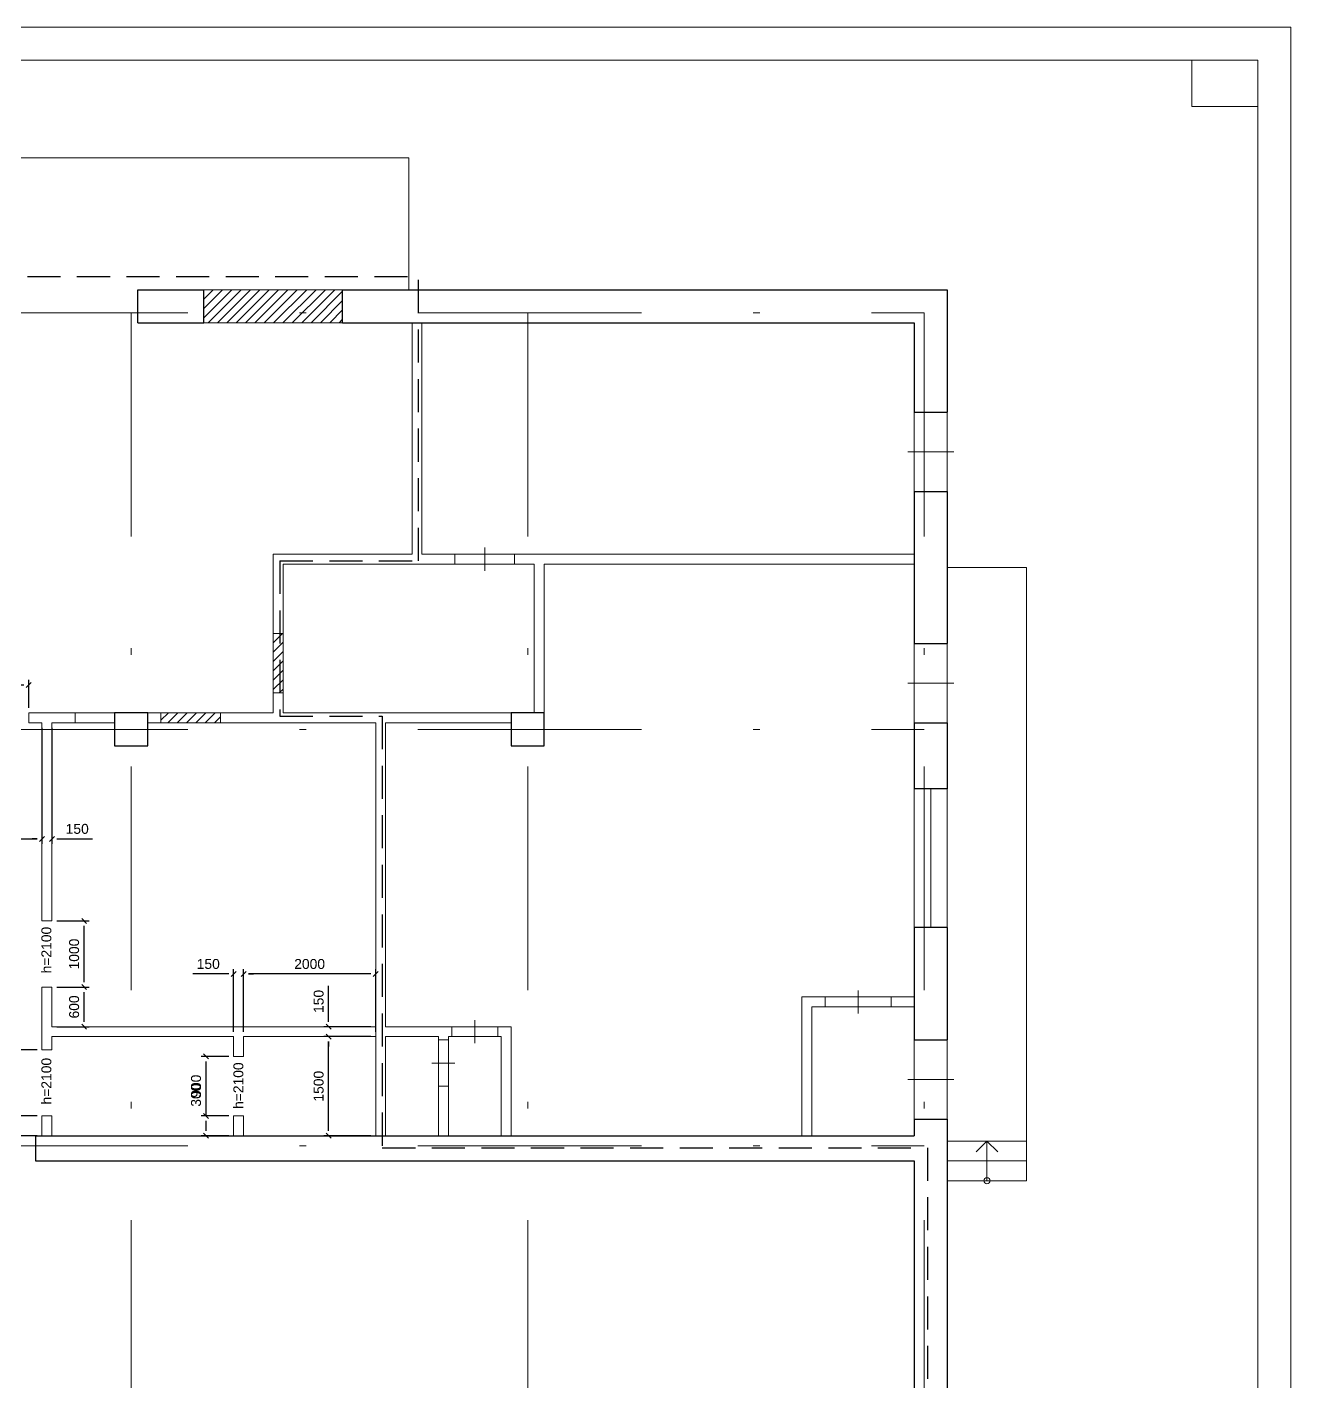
# Model space of a CAD drawing. Header units: metres. Extents: x -136 to 149, y -320 to -175.
# Drawn here: x 52.27 to 71.39, y -299.11 to -278.61 of the extents above; entities that cross this region are included whole.
import ezdxf
from ezdxf.enums import TextEntityAlignment as Align

# ---------------------------------------------------------------- set-up
doc = ezdxf.new("R2010")
doc.units = ezdxf.units.M
doc.header["$MEASUREMENT"] = 0
doc.linetypes.add('( Dashed )', pattern=[0.75, 0.5, -0.25])
doc.linetypes.add('DGN Style 4', pattern=[6.767072, 3.381423, -1.690711, 0.004227, -1.690711])
doc.layers.get('Defpoints').update_dxf_attribs({"lineweight": 0})
doc.styles.get("Standard").update_dxf_attribs({"font": 'cs_gost2304.shx'})
doc.styles.add('Style-Arial', font='arial.ttf')
doc.dimstyles.get("Standard").update_dxf_attribs({"dimtxt": 0.18, "dimasz": 0.18, "dimexe": 0.18, "dimexo": 0.0625, "dimgap": 0.09, "dimtad": 0, "dimtih": 1, "dimtoh": 1, "dimdec": 4, "dimzin": 0, "dimdsep": 46, "dimtxsty": 'Standard', "dimcen": 0.09, "dimadec": 0, "dimazin": 0, "dimtfac": 1, "dimtdec": 4, "dimtofl": 0, "dimtmove": 0, "dimatfit": 3, "dimfxl": 1, "dimtolj": 1, "dimtzin": 0, "dimarcsym": 0})

# ---------------------------------------------------------------- blocks, each defined once
blk = doc.blocks.new('*U414')
at = {"color": 7, "linetype": 'Continuous', "lineweight": 13}
for p, q in [((-134.94, 100), (142.56, 100)), ((137.56, 100), (137.56, 96.5)), ((142.56, 100), (142.56, -100)), ((137.56, 96.5), (142.56, 96.5))]:
    blk.add_line(p, q, dxfattribs=at)
at = {"color": 7, "linetype": 'Continuous', "lineweight": 0, "flags": 128}
blk.add_lwpolyline([(145.06, -102.5), (145.06, 102.5), (-144.94, 102.5), (-144.94, -102.5), (145.06, -102.5)], close=True, dxfattribs=at)
blk = doc.blocks.new('формат А2(верт)')
at = {"color": 7, "linetype": 'Continuous', "lineweight": 13}
blk.add_blockref('*U414', (144.94, -102.5), dxfattribs=at)
blk = doc.blocks.new('*U394')
at = {"color": 7, "linetype": 'Continuous', "lineweight": 0}
for p in [(-0.164, 0.159), (0, -0.277), (0.164, 0.159)]:
    blk.add_line(p, (0, 0.323), dxfattribs=at)
blk.add_circle((0, -0.277), 0.0461, dxfattribs=at)
blk = doc.blocks.new('*U426')
at = {"color": 30, "linetype": '( Dashed )', "lineweight": 30}
for p, q in [((-13.945, 12.74), (14.475, 12.74)), ((14.475, 8.44), (14.475, 12.74)), ((12.375, 8.44), (14.475, 8.44)), ((12.375, 8.44), (12.375, 6.09)), ((12.375, 6.09), (13.925, 6.09)), ((13.925, 6.09), (13.925, -0.44)), ((13.925, -0.44), (22.175, -0.44)), ((22.175, -0.44), (22.175, -12.74))]:
    blk.add_line(p, q, dxfattribs=at)
blk = doc.blocks.new('_Oblique-1')
at = {"color": 0, "linetype": 'ByBlock', "lineweight": -2}
blk.add_line((0.5, 0.5), (-0.5, -0.5), dxfattribs=at)
blk = doc.blocks.new('*D449')
at = {"color": 0, "linetype": 'Continuous', "lineweight": -2, "transparency": 16777216}
for p, q in [((51.984, -295.085), (51.984, -294.529)), ((52.421, -295.085), (51.909, -295.085)), ((51.984, -295.31), (51.984, -295.16)), ((52.421, -295.385), (51.909, -295.385))]:
    blk.add_line(p, q, dxfattribs=at)
at = {"layer": 'Defpoints', "color": 0, "linetype": 'Continuous', "lineweight": 30, "transparency": 16777216}
for p in [(51.984, -295.085), (52.496, -295.085), (52.496, -295.385)]:
    blk.add_point(p, dxfattribs=at)
at = {"color": 0, "linetype": 'Continuous', "lineweight": -2, "transparency": 16777216, "xscale": 0.075, "yscale": 0.075, "zscale": 0.075}
for p, rotation in [((51.984, -295.085), 90), ((51.984, -295.385), 270)]:
    blk.add_blockref('_Oblique-1', p, dxfattribs=dict(at, rotation=rotation))
at = {"color": 0, "linetype": 'Continuous', "lineweight": 0, "transparency": 16777216, "insert": (51.833, -294.77), "char_height": 0.15, "attachment_point": 5, "rotation": 90, "style": 'Style-Arial'}
blk.add_mtext('\\A1;300', dxfattribs=at)
blk = doc.blocks.new('*D448')
at = {"color": 0, "linetype": 'Continuous', "lineweight": -2, "transparency": 16777216}
for p, q in [((52.421, -294.085), (51.909, -294.085)), ((51.984, -295.01), (51.984, -294.16)), ((52.421, -295.085), (51.909, -295.085))]:
    blk.add_line(p, q, dxfattribs=at)
at = {"layer": 'Defpoints', "color": 0, "linetype": 'Continuous', "lineweight": 30, "transparency": 16777216}
for p in [(51.984, -294.085), (52.496, -294.085), (52.496, -295.085)]:
    blk.add_point(p, dxfattribs=at)
at = {"color": 0, "linetype": 'Continuous', "lineweight": -2, "transparency": 16777216, "xscale": 0.075, "yscale": 0.075, "zscale": 0.075}
for p, rotation in [((51.984, -294.085), 90), ((51.984, -295.085), 270)]:
    blk.add_blockref('_Oblique-1', p, dxfattribs=dict(at, rotation=rotation))
at = {"color": 0, "linetype": 'Continuous', "lineweight": 0, "transparency": 16777216, "insert": (51.833, -294.585), "char_height": 0.15, "attachment_point": 5, "rotation": 90, "style": 'Style-Arial'}
blk.add_mtext('\\A1;1000', dxfattribs=at)
blk = doc.blocks.new('*D451')
at = {"color": 0, "linetype": 'Continuous', "lineweight": -2, "transparency": 16777216}
for p, q in [((54.979, -295.085), (54.979, -294.529)), ((55.321, -295.085), (54.904, -295.085)), ((54.979, -295.31), (54.979, -295.16)), ((55.321, -295.385), (54.904, -295.385))]:
    blk.add_line(p, q, dxfattribs=at)
at = {"layer": 'Defpoints', "color": 0, "linetype": 'Continuous', "lineweight": 30, "transparency": 16777216}
for p in [(54.979, -295.085), (55.396, -295.085), (55.396, -295.385)]:
    blk.add_point(p, dxfattribs=at)
at = {"color": 0, "linetype": 'Continuous', "lineweight": -2, "transparency": 16777216, "xscale": 0.075, "yscale": 0.075, "zscale": 0.075}
for p, rotation in [((54.979, -295.085), 90), ((54.979, -295.385), 270)]:
    blk.add_blockref('_Oblique-1', p, dxfattribs=dict(at, rotation=rotation))
at = {"color": 0, "linetype": 'Continuous', "lineweight": 0, "transparency": 16777216, "insert": (54.827, -294.77), "char_height": 0.15, "attachment_point": 5, "rotation": 90, "style": 'Style-Arial'}
blk.add_mtext('\\A1;300', dxfattribs=at)
blk = doc.blocks.new('*D450')
at = {"color": 0, "linetype": 'Continuous', "lineweight": -2, "transparency": 16777216}
for p, q in [((55.321, -294.185), (54.904, -294.185)), ((54.979, -295.01), (54.979, -294.26)), ((55.321, -295.085), (54.904, -295.085))]:
    blk.add_line(p, q, dxfattribs=at)
at = {"layer": 'Defpoints', "color": 0, "linetype": 'Continuous', "lineweight": 30, "transparency": 16777216}
for p in [(54.979, -294.185), (55.396, -294.185), (55.396, -295.085)]:
    blk.add_point(p, dxfattribs=at)
at = {"color": 0, "linetype": 'Continuous', "lineweight": -2, "transparency": 16777216, "xscale": 0.075, "yscale": 0.075, "zscale": 0.075}
for p, rotation in [((54.979, -294.185), 90), ((54.979, -295.085), 270)]:
    blk.add_blockref('_Oblique-1', p, dxfattribs=dict(at, rotation=rotation))
at = {"color": 0, "linetype": 'Continuous', "lineweight": 0, "transparency": 16777216, "insert": (54.827, -294.635), "char_height": 0.15, "attachment_point": 5, "rotation": 90, "style": 'Style-Arial'}
blk.add_mtext('\\A1;900', dxfattribs=at)
blk = doc.blocks.new('*D452')
at = {"color": 0, "linetype": 'Continuous', "lineweight": -2, "transparency": 16777216}
for p, q in [((50.696, -289.06), (50.696, -290.969)), ((52.496, -289.21), (52.496, -290.969)), ((50.771, -290.894), (52.421, -290.894))]:
    blk.add_line(p, q, dxfattribs=at)
at = {"layer": 'Defpoints', "color": 0, "linetype": 'Continuous', "lineweight": 30, "transparency": 16777216}
for p in [(50.696, -288.985), (52.496, -289.135), (52.496, -290.894)]:
    blk.add_point(p, dxfattribs=at)
at = {"color": 0, "linetype": 'Continuous', "lineweight": -2, "transparency": 16777216, "xscale": 0.075, "yscale": 0.075, "zscale": 0.075, "rotation": 180}
blk.add_blockref('_Oblique-1', (50.696, -290.894), dxfattribs=at)
at = {"color": 0, "linetype": 'Continuous', "lineweight": -2, "transparency": 16777216, "xscale": 0.075, "yscale": 0.075, "zscale": 0.075}
blk.add_blockref('_Oblique-1', (52.496, -290.894), dxfattribs=at)
at = {"color": 0, "linetype": 'Continuous', "lineweight": 0, "transparency": 16777216, "insert": (51.596, -290.742), "char_height": 0.15, "attachment_point": 5, "style": 'Style-Arial'}
blk.add_mtext('\\A1;1800', dxfattribs=at)
blk = doc.blocks.new('*D454')
at = {"color": 0, "linetype": 'Continuous', "lineweight": -2, "transparency": 16777216}
for p, q in [((52.721, -293.135), (53.209, -293.135)), ((53.134, -293.66), (53.134, -293.21)), ((52.721, -293.735), (53.209, -293.735))]:
    blk.add_line(p, q, dxfattribs=at)
at = {"layer": 'Defpoints', "color": 0, "linetype": 'Continuous', "lineweight": 30, "transparency": 16777216}
for p in [(52.646, -293.135), (53.134, -293.135), (52.646, -293.735)]:
    blk.add_point(p, dxfattribs=at)
at = {"color": 0, "linetype": 'Continuous', "lineweight": -2, "transparency": 16777216, "xscale": 0.075, "yscale": 0.075, "zscale": 0.075}
for p, rotation in [((53.134, -293.135), 90), ((53.134, -293.735), 270)]:
    blk.add_blockref('_Oblique-1', p, dxfattribs=dict(at, rotation=rotation))
at = {"color": 0, "linetype": 'Continuous', "lineweight": 0, "transparency": 16777216, "insert": (52.983, -293.435), "char_height": 0.15, "attachment_point": 5, "rotation": 90, "style": 'Style-Arial'}
blk.add_mtext('\\A1;600', dxfattribs=at)
blk = doc.blocks.new('*D453')
at = {"color": 0, "linetype": 'Continuous', "lineweight": -2, "transparency": 16777216}
for p, q in [((52.721, -292.135), (53.209, -292.135)), ((53.134, -293.06), (53.134, -292.21)), ((52.721, -293.135), (53.209, -293.135))]:
    blk.add_line(p, q, dxfattribs=at)
at = {"layer": 'Defpoints', "color": 0, "linetype": 'Continuous', "lineweight": 30, "transparency": 16777216}
for p in [(52.646, -292.135), (53.134, -292.135), (52.646, -293.135)]:
    blk.add_point(p, dxfattribs=at)
at = {"color": 0, "linetype": 'Continuous', "lineweight": -2, "transparency": 16777216, "xscale": 0.075, "yscale": 0.075, "zscale": 0.075}
for p, rotation in [((53.134, -292.135), 90), ((53.134, -293.135), 270)]:
    blk.add_blockref('_Oblique-1', p, dxfattribs=dict(at, rotation=rotation))
at = {"color": 0, "linetype": 'Continuous', "lineweight": 0, "transparency": 16777216, "insert": (52.983, -292.635), "char_height": 0.15, "attachment_point": 5, "rotation": 90, "style": 'Style-Arial'}
blk.add_mtext('\\A1;1000', dxfattribs=at)
blk = doc.blocks.new('*D455')
at = {"color": 0, "linetype": 'Continuous', "lineweight": -2, "transparency": 16777216}
for p, q in [((51.296, -288.91), (51.296, -288.487)), ((51.371, -288.562), (52.221, -288.562)), ((52.296, -288.91), (52.296, -288.487))]:
    blk.add_line(p, q, dxfattribs=at)
at = {"layer": 'Defpoints', "color": 0, "linetype": 'Continuous', "lineweight": 30, "transparency": 16777216}
for p in [(52.296, -288.562), (51.296, -288.985), (52.296, -288.985)]:
    blk.add_point(p, dxfattribs=at)
at = {"color": 0, "linetype": 'Continuous', "lineweight": -2, "transparency": 16777216, "xscale": 0.075, "yscale": 0.075, "zscale": 0.075, "rotation": 180}
blk.add_blockref('_Oblique-1', (51.296, -288.562), dxfattribs=at)
at = {"color": 0, "linetype": 'Continuous', "lineweight": -2, "transparency": 16777216, "xscale": 0.075, "yscale": 0.075, "zscale": 0.075}
blk.add_blockref('_Oblique-1', (52.296, -288.562), dxfattribs=at)
at = {"color": 0, "linetype": 'Continuous', "lineweight": 0, "transparency": 16777216, "insert": (51.796, -288.41), "char_height": 0.15, "attachment_point": 5, "style": 'Style-Arial'}
blk.add_mtext('\\A1;1000', dxfattribs=at)
blk = doc.blocks.new('*D458')
at = {"color": 0, "linetype": 'Continuous', "lineweight": -2, "transparency": 16777216}
for p, q in [((57.471, -293.885), (56.759, -293.885)), ((56.834, -295.31), (56.834, -293.96)), ((57.471, -295.385), (56.759, -295.385))]:
    blk.add_line(p, q, dxfattribs=at)
at = {"layer": 'Defpoints', "color": 0, "linetype": 'Continuous', "lineweight": 30, "transparency": 16777216}
for p in [(56.834, -293.885), (57.546, -293.885), (57.546, -295.385)]:
    blk.add_point(p, dxfattribs=at)
at = {"color": 0, "linetype": 'Continuous', "lineweight": -2, "transparency": 16777216, "xscale": 0.075, "yscale": 0.075, "zscale": 0.075}
for p, rotation in [((56.834, -293.885), 90), ((56.834, -295.385), 270)]:
    blk.add_blockref('_Oblique-1', p, dxfattribs=dict(at, rotation=rotation))
at = {"color": 0, "linetype": 'Continuous', "lineweight": 0, "transparency": 16777216, "insert": (56.683, -294.635), "char_height": 0.15, "attachment_point": 5, "rotation": 90, "style": 'Style-Arial'}
blk.add_mtext('\\A1;1500', dxfattribs=at)
blk = doc.blocks.new('*D457')
at = {"color": 0, "linetype": 'Continuous', "lineweight": -2, "transparency": 16777216}
for p, q in [((56.834, -293.66), (56.834, -293.118)), ((57.471, -293.735), (56.759, -293.735)), ((57.471, -293.885), (56.759, -293.885)), ((56.834, -293.96), (56.834, -294.035))]:
    blk.add_line(p, q, dxfattribs=at)
at = {"layer": 'Defpoints', "color": 0, "linetype": 'Continuous', "lineweight": 30, "transparency": 16777216}
for p in [(56.834, -293.735), (57.546, -293.735), (57.546, -293.885)]:
    blk.add_point(p, dxfattribs=at)
at = {"color": 0, "linetype": 'Continuous', "lineweight": -2, "transparency": 16777216, "xscale": 0.075, "yscale": 0.075, "zscale": 0.075}
for p, rotation in [((56.834, -293.735), 270), ((56.834, -293.885), 90)]:
    blk.add_blockref('_Oblique-1', p, dxfattribs=dict(at, rotation=rotation))
at = {"color": 0, "linetype": 'Continuous', "lineweight": 0, "transparency": 16777216, "insert": (56.683, -293.352), "char_height": 0.15, "attachment_point": 5, "rotation": 90, "style": 'Style-Arial'}
blk.add_mtext('\\A1;150', dxfattribs=at)
blk = doc.blocks.new('*D460')
at = {"color": 0, "linetype": 'Continuous', "lineweight": -2, "transparency": 16777216}
for p, q in [((55.546, -293.81), (55.546, -292.862)), ((57.471, -292.937), (55.621, -292.937)), ((57.546, -293.81), (57.546, -292.862))]:
    blk.add_line(p, q, dxfattribs=at)
at = {"layer": 'Defpoints', "color": 0, "linetype": 'Continuous', "lineweight": 30, "transparency": 16777216}
for p in [(55.546, -292.937), (55.546, -293.885), (57.546, -293.885)]:
    blk.add_point(p, dxfattribs=at)
at = {"color": 0, "linetype": 'Continuous', "lineweight": -2, "transparency": 16777216, "xscale": 0.075, "yscale": 0.075, "zscale": 0.075, "rotation": 180}
blk.add_blockref('_Oblique-1', (55.546, -292.937), dxfattribs=at)
at = {"color": 0, "linetype": 'Continuous', "lineweight": -2, "transparency": 16777216, "xscale": 0.075, "yscale": 0.075, "zscale": 0.075}
blk.add_blockref('_Oblique-1', (57.546, -292.937), dxfattribs=at)
at = {"color": 0, "linetype": 'Continuous', "lineweight": 0, "transparency": 16777216, "insert": (56.546, -292.786), "char_height": 0.15, "attachment_point": 5, "style": 'Style-Arial'}
blk.add_mtext('\\A1;2000', dxfattribs=at)
blk = doc.blocks.new('*D459')
at = {"color": 0, "linetype": 'Continuous', "lineweight": -2, "transparency": 16777216}
for p, q in [((55.321, -292.937), (54.779, -292.937)), ((55.396, -293.81), (55.396, -292.862)), ((55.546, -293.81), (55.546, -292.862)), ((55.621, -292.937), (55.696, -292.937))]:
    blk.add_line(p, q, dxfattribs=at)
at = {"layer": 'Defpoints', "color": 0, "linetype": 'Continuous', "lineweight": 30, "transparency": 16777216}
for p in [(55.396, -292.937), (55.396, -293.885), (55.546, -293.885)]:
    blk.add_point(p, dxfattribs=at)
at = {"color": 0, "linetype": 'Continuous', "lineweight": -2, "transparency": 16777216, "xscale": 0.075, "yscale": 0.075, "zscale": 0.075}
blk.add_blockref('_Oblique-1', (55.396, -292.937), dxfattribs=at)
at = {"color": 0, "linetype": 'Continuous', "lineweight": -2, "transparency": 16777216, "xscale": 0.075, "yscale": 0.075, "zscale": 0.075, "rotation": 180}
blk.add_blockref('_Oblique-1', (55.546, -292.937), dxfattribs=at)
at = {"color": 0, "linetype": 'Continuous', "lineweight": 0, "transparency": 16777216, "insert": (55.012, -292.786), "char_height": 0.15, "attachment_point": 5, "style": 'Style-Arial'}
blk.add_mtext('\\A1;150', dxfattribs=at)
blk = doc.blocks.new('*D461')
at = {"color": 0, "linetype": 'Continuous', "lineweight": -2, "transparency": 16777216}
for p, q in [((52.496, -289.21), (52.496, -290.969)), ((52.646, -289.21), (52.646, -290.969)), ((52.421, -290.894), (52.346, -290.894)), ((52.721, -290.894), (53.262, -290.894))]:
    blk.add_line(p, q, dxfattribs=at)
at = {"layer": 'Defpoints', "color": 0, "linetype": 'Continuous', "lineweight": 30, "transparency": 16777216}
for p in [(52.496, -289.135), (52.646, -289.135), (52.646, -290.894)]:
    blk.add_point(p, dxfattribs=at)
at = {"color": 0, "linetype": 'Continuous', "lineweight": -2, "transparency": 16777216, "xscale": 0.075, "yscale": 0.075, "zscale": 0.075}
blk.add_blockref('_Oblique-1', (52.496, -290.894), dxfattribs=at)
at = {"color": 0, "linetype": 'Continuous', "lineweight": -2, "transparency": 16777216, "xscale": 0.075, "yscale": 0.075, "zscale": 0.075, "rotation": 180}
blk.add_blockref('_Oblique-1', (52.646, -290.894), dxfattribs=at)
at = {"color": 0, "linetype": 'Continuous', "lineweight": 0, "transparency": 16777216, "insert": (53.029, -290.742), "char_height": 0.15, "attachment_point": 5, "style": 'Style-Arial'}
blk.add_mtext('\\A1;150', dxfattribs=at)

msp = doc.modelspace()

# ---------------------------------------------------------------- hatches: boundary and pattern name
at = {"linetype": 'Continuous', "lineweight": 0}
h = msp.add_hatch(dxfattribs=at)
h.set_pattern_fill('HATCH', color=5, style=0, pattern_type=2)
h.set_pattern_definition([(45, (54.94569, -282.58497), (-0.0707107, 0.0707107), [])])
h.paths.add_polyline_path([(54.94568699, -282.58497332), (57.04568699, -282.58497332), (57.04568699, -283.08497332), (54.94568699, -283.08497332)])
h = msp.add_hatch(dxfattribs=at)
h.set_pattern_fill('HATCH', color=5, style=0, pattern_type=2)
h.set_pattern_definition([(45, (55.99569, -287.78497), (-0.070711, 0.070711), [])])
h.paths.add_polyline_path([(55.99568699, -287.78497332), (55.99568699, -288.68497332), (56.14568699, -288.68497332), (56.14568699, -287.78497332)])
h = msp.add_hatch(dxfattribs=at)
h.set_pattern_fill('HATCH', color=5, style=0, pattern_type=2)
h.set_pattern_definition([(45, (54.61688, -289.0597), (-0.07071, 0.07071), [])])
h.paths.add_polyline_path([(55.19568699, -289.13497332), (55.19568699, -288.98497332), (54.29568699, -288.98497332), (54.29568699, -289.13497332)])

# ---------------------------------------------------------------- linework, layer by layer
at = {"color": 7, "linetype": 'Continuous', "lineweight": 0}
for p, q in [((41.39568699, -280.58497332), (58.04568699, -280.58497332)), ((58.04568699, -280.58497332), (58.04568699, -282.58497332)), ((65.59568699, -285.03497332), (66.29568699, -285.03497332)), ((59.19568699, -286.48497332), (59.19568699, -286.83497332)), ((66.19568699, -286.78497332), (67.39568699, -286.78497332)), ((67.39568699, -286.78497332), (67.39568699, -296.06497332)), ((65.59568699, -288.53497332), (66.29568699, -288.53497332)), ((65.94568699, -292.23497332), (65.94568699, -290.13497332)), ((64.84568699, -293.18497332), (64.84568699, -293.53497332)), ((59.04568699, -293.63497332), (59.04568699, -293.98497332)), ((58.39568699, -294.28497332), (58.74568699, -294.28497332)), ((65.59568699, -294.53497332), (66.29568699, -294.53497332)), ((66.19568699, -295.46497332), (67.39568699, -295.46497332)), ((66.19568699, -295.76497332), (67.39568699, -295.76497332)), ((66.19568699, -296.06497332), (67.39568699, -296.06497332))]:
    msp.add_line(p, q, dxfattribs=at)
at = {"color": 7, "linetype": 'Continuous', "lineweight": 30}
for p, q in [((53.94568699, -283.08497332), (53.94568699, -282.58497332)), ((53.94568699, -282.58497332), (54.94568699, -282.58497332)), ((54.94568699, -283.08497332), (54.94568699, -282.58497332)), ((57.04568699, -283.08497332), (57.04568699, -282.58497332)), ((57.04568699, -282.58497332), (66.19568699, -282.58497332)), ((66.19568699, -282.58497332), (66.19568699, -284.43497332)), ((53.94568699, -283.08497332), (54.94568699, -283.08497332)), ((57.04568699, -283.08497332), (65.69568699, -283.08497332)), ((65.69568699, -283.08497332), (65.69568699, -284.43497332)), ((65.69568699, -284.43497332), (66.19568699, -284.43497332)), ((65.69568699, -285.63497332), (66.19568699, -285.63497332)), ((65.69568699, -285.63497332), (65.69568699, -287.93497332)), ((66.19568699, -285.63497332), (66.19568699, -287.93497332)), ((65.69568699, -287.93497332), (66.19568699, -287.93497332)), ((65.69568699, -289.13497332), (66.19568699, -289.13497332)), ((65.69568699, -289.13497332), (65.69568699, -290.13497332)), ((66.19568699, -289.13497332), (66.19568699, -290.13497332)), ((66.19568699, -290.13497332), (65.69568699, -290.13497332)), ((66.19568699, -292.23497332), (65.69568699, -292.23497332)), ((65.69568699, -292.23497332), (65.69568699, -293.93497332)), ((66.19568699, -292.23497332), (66.19568699, -293.93497332)), ((65.69568699, -293.93497332), (66.19568699, -293.93497332)), ((65.69568699, -295.13497332), (66.19568699, -295.13497332)), ((65.69568699, -295.13497332), (65.69568699, -295.38497332)), ((66.19568699, -295.13497332), (66.19568699, -302.41497332)), ((52.39568699, -295.38497332), (65.69568699, -295.38497332)), ((52.39568699, -295.38497332), (52.39568699, -295.76497332)), ((52.39568699, -295.76497332), (65.69568699, -295.76497332)), ((65.69568699, -295.76497332), (65.69568699, -302.41497332))]:
    msp.add_line(p, q, dxfattribs=at)
at = {"color": 5, "linetype": 'Continuous', "lineweight": 13}
for p, q in [((54.94568699, -282.58497332), (57.04568699, -282.58497332)), ((54.94568699, -283.08497332), (57.04568699, -283.08497332)), ((55.99568699, -287.78497332), (55.99568699, -288.68497332)), ((56.14568699, -288.68497332), (56.14568699, -287.78497332)), ((52.99568699, -288.98497332), (52.29568699, -288.98497332)), ((52.29568699, -289.13497332), (52.29568699, -288.98497332)), ((54.29568699, -288.98497332), (55.19568699, -288.98497332)), ((52.49568699, -289.13497332), (52.29568699, -289.13497332)), ((52.49568699, -292.13497332), (52.49568699, -289.13497332)), ((52.99568699, -289.13497332), (52.64568699, -289.13497332)), ((52.64568699, -292.13497332), (52.64568699, -289.13497332)), ((55.19568699, -289.13497332), (54.29568699, -289.13497332)), ((52.49568699, -292.13497332), (52.64568699, -292.13497332)), ((52.49568699, -294.08497332), (52.49568699, -293.13497332)), ((52.49568699, -293.13497332), (52.64568699, -293.13497332)), ((52.64568699, -293.73497332), (52.64568699, -293.13497332)), ((52.64568699, -293.73497332), (57.54568699, -293.73497332)), ((52.64568699, -293.88497332), (55.39568699, -293.88497332)), ((52.64568699, -294.08497332), (52.64568699, -293.88497332)), ((55.39568699, -293.88497332), (55.39568699, -294.18497332)), ((55.54568699, -293.88497332), (55.54568699, -294.18497332)), ((55.54568699, -293.88497332), (57.54568699, -293.88497332)), ((52.49568699, -294.08497332), (52.64568699, -294.08497332)), ((55.39568699, -294.18497332), (55.54568699, -294.18497332)), ((52.49568699, -295.38497332), (52.49568699, -295.08497332)), ((52.49568699, -295.08497332), (52.64568699, -295.08497332)), ((52.64568699, -295.38497332), (52.64568699, -295.08497332)), ((55.39568699, -295.08497332), (55.39568699, -295.38497332)), ((55.39568699, -295.08497332), (55.54568699, -295.08497332)), ((55.54568699, -295.08497332), (55.54568699, -295.38497332))]:
    msp.add_line(p, q, dxfattribs=at)
at = {"color": 1, "linetype": 'DGN Style 4', "lineweight": 0}
for p, q in [((17.00789711, -282.93497332), (65.84568699, -282.93497332)), ((53.84568699, -282.93497332), (53.84568699, -311.53872647)), ((59.84568699, -282.93497332), (59.84568699, -311.53872647)), ((65.84568699, -282.93497332), (65.84568699, -311.53872647)), ((17.00789711, -289.23497332), (65.84568699, -289.23497332)), ((17.00789711, -295.53497332), (65.84568699, -295.53497332))]:
    msp.add_line(p, q, dxfattribs=at)
at = {"color": 7, "linetype": 'Continuous', "lineweight": 13}
for p, q in [((58.09568699, -286.58497332), (58.09568699, -283.08497332)), ((58.24568699, -286.58497332), (58.24568699, -283.08497332)), ((55.99568699, -286.58497332), (55.99568699, -287.78497332)), ((55.99568699, -286.58497332), (58.09568699, -286.58497332)), ((58.24568699, -286.58497332), (58.74568699, -286.58497332)), ((58.74568699, -286.73497332), (58.74568699, -286.58497332)), ((59.64568699, -286.73497332), (59.64568699, -286.58497332)), ((59.64568699, -286.58497332), (65.69568699, -286.58497332)), ((56.14568699, -286.73497332), (56.14568699, -287.78497332)), ((56.14568699, -286.73497332), (58.74568699, -286.73497332)), ((59.64568699, -286.73497332), (59.94568699, -286.73497332)), ((59.94568699, -288.98497332), (59.94568699, -286.73497332)), ((60.09568699, -288.98497332), (60.09568699, -286.73497332)), ((60.09568699, -286.73497332), (65.69568699, -286.73497332)), ((55.99568699, -287.78497332), (56.14568699, -287.78497332)), ((55.99568699, -288.68497332), (56.14568699, -288.68497332)), ((55.99568699, -288.68497332), (55.99568699, -288.98497332)), ((56.14568699, -288.68497332), (56.14568699, -288.98497332)), ((52.99568699, -288.98497332), (52.99568699, -289.13497332)), ((52.99568699, -288.98497332), (53.59568699, -288.98497332)), ((54.09568699, -288.98497332), (54.29568699, -288.98497332)), ((54.29568699, -288.98497332), (54.29568699, -289.13497332)), ((55.19568699, -288.98497332), (55.19568699, -289.13497332)), ((55.19568699, -288.98497332), (55.99568699, -288.98497332)), ((56.14568699, -288.98497332), (59.59568699, -288.98497332)), ((52.99568699, -289.13497332), (53.59568699, -289.13497332)), ((54.09568699, -289.13497332), (54.29568699, -289.13497332)), ((55.19568699, -289.13497332), (57.54568699, -289.13497332)), ((57.54568699, -289.13497332), (57.54568699, -293.43497332)), ((57.69568699, -289.13497332), (57.69568699, -293.73497332)), ((57.69568699, -289.13497332), (59.59568699, -289.13497332)), ((63.99568699, -293.28497332), (63.99568699, -295.38497332)), ((63.99568699, -293.28497332), (64.34568699, -293.28497332)), ((64.34568699, -293.28497332), (64.34568699, -293.43497332)), ((65.34568699, -293.28497332), (65.34568699, -293.43497332)), ((65.34568699, -293.28497332), (65.69568699, -293.28497332)), ((57.54568699, -293.43497332), (57.54568699, -295.38497332)), ((64.14568699, -293.43497332), (64.14568699, -295.38497332)), ((64.14568699, -293.43497332), (64.34568699, -293.43497332)), ((65.34568699, -293.43497332), (65.69568699, -293.43497332)), ((57.69568699, -293.73497332), (58.69568699, -293.73497332)), ((58.69568699, -293.73497332), (58.69568699, -293.88497332)), ((59.39568699, -293.73497332), (59.39568699, -293.88497332)), ((59.39568699, -293.73497332), (59.59568699, -293.73497332)), ((59.59568699, -293.73497332), (59.59568699, -295.38497332)), ((57.69568699, -293.88497332), (58.49568699, -293.88497332)), ((57.69568699, -293.88497332), (57.69568699, -295.38497332)), ((58.49568699, -293.88497332), (58.49568699, -293.93497332)), ((58.49568699, -293.93497332), (58.64568699, -293.93497332)), ((58.64568699, -293.88497332), (58.64568699, -293.93497332)), ((58.64568699, -293.88497332), (58.69568699, -293.88497332)), ((59.39568699, -293.88497332), (59.44568699, -293.88497332)), ((59.44568699, -293.88497332), (59.44568699, -295.38497332)), ((58.49568699, -294.63497332), (58.64568699, -294.63497332)), ((58.49568699, -294.63497332), (58.49568699, -295.38497332)), ((58.64568699, -294.63497332), (58.64568699, -295.38497332))]:
    msp.add_line(p, q, dxfattribs=at)
at = {"color": 5, "linetype": 'Continuous', "lineweight": 0, "flags": 128}
for points in [[(54.94568699, -282.58497332), (57.04568699, -282.58497332), (57.04568699, -283.08497332), (54.94568699, -283.08497332), (54.94568699, -282.58497332)], [(55.99568699, -287.78497332), (55.99568699, -288.68497332), (56.14568699, -288.68497332), (56.14568699, -287.78497332), (55.99568699, -287.78497332)], [(55.19568699, -289.13497332), (55.19568699, -288.98497332), (54.29568699, -288.98497332), (54.29568699, -289.13497332), (55.19568699, -289.13497332)]]:
    msp.add_lwpolyline(points, close=True, dxfattribs=at)
at = {"color": 7, "linetype": 'Continuous', "lineweight": 0, "flags": 128}
for points in [[(65.69568699, -284.43497332), (66.19568699, -284.43497332), (66.19568699, -285.63497332), (65.69568699, -285.63497332), (65.69568699, -284.43497332)], [(58.74568699, -286.58497332), (59.64568699, -286.58497332), (59.64568699, -286.73497332), (58.74568699, -286.73497332), (58.74568699, -286.58497332)], [(65.69568699, -287.93497332), (66.19568699, -287.93497332), (66.19568699, -289.13497332), (65.69568699, -289.13497332), (65.69568699, -287.93497332)], [(65.69568699, -292.23497332), (65.69568699, -290.13497332), (66.19568699, -290.13497332), (66.19568699, -292.23497332), (65.69568699, -292.23497332)], [(64.34568699, -293.28497332), (65.34568699, -293.28497332), (65.34568699, -293.43497332), (64.34568699, -293.43497332), (64.34568699, -293.28497332)], [(58.69568699, -293.73497332), (59.39568699, -293.73497332), (59.39568699, -293.88497332), (58.69568699, -293.88497332), (58.69568699, -293.73497332)], [(58.49568699, -293.93497332), (58.64568699, -293.93497332), (58.64568699, -294.63497332), (58.49568699, -294.63497332), (58.49568699, -293.93497332)], [(65.69568699, -293.93497332), (66.19568699, -293.93497332), (66.19568699, -295.13497332), (65.69568699, -295.13497332), (65.69568699, -293.93497332)]]:
    msp.add_lwpolyline(points, close=True, dxfattribs=at)
at = {"color": 7, "linetype": 'Continuous', "lineweight": 30, "flags": 128}
for points in [[(53.59568699, -288.98497332), (53.59568699, -289.48497332), (54.09568699, -289.48497332), (54.09568699, -288.98497332), (53.59568699, -288.98497332)], [(59.59568699, -288.98497332), (59.59568699, -289.48497332), (60.09568699, -289.48497332), (60.09568699, -288.98497332), (59.59568699, -288.98497332)]]:
    msp.add_lwpolyline(points, close=True, dxfattribs=at)

# ---------------------------------------------------------------- block references
at = {"color": 7, "linetype": 'Continuous', "lineweight": 13, "xscale": 0.2, "yscale": 0.2, "zscale": 0.2}
msp.add_blockref('формат А2(верт)', (13.39473849, -278.60913053), dxfattribs=at)
at = {"color": 30, "linetype": '( Dashed )', "lineweight": 30}
msp.add_blockref('*U426', (43.72065747, -295.12495), dxfattribs=at)
at = {"color": 7, "linetype": 'Continuous', "lineweight": 0}
msp.add_blockref('*U394', (66.79569897, -295.788), dxfattribs=at)

# ---------------------------------------------------------------- texts
at = {"color": 5, "linetype": 'Continuous', "lineweight": 0, "style": 'Style-Arial'}
for p in [(52.56205594, -292.57492295), (52.56205594, -294.55866207), (55.46739721, -294.62653521)]:
    msp.add_text('h=2100', height=0.15, rotation=90, dxfattribs=at).set_placement(p, align=Align.MIDDLE_CENTER)

# ---------------------------------------------------------------- dimensions: what is measured, and where the dimension line sits
at = {"color": 5, "linetype": 'Continuous', "lineweight": 0}
for base, p1, p2, picture, middle in [((52.29568699, -288.56192323), (51.29568699, -288.98497332), (52.29568699, -288.98497332), '*D455', (51.79568699, -288.41033728)), ((52.49568699, -290.89400208), (50.69568699, -288.98497332), (52.49568699, -289.13497332), '*D452', (51.59568699, -290.74241613))]:
    dim = msp.add_linear_dim(base=base, p1=p1, p2=p2, dimstyle='Standard', override={"dimtxt": 0.15, "dimasz": 0.075, "dimexe": 0.075, "dimexo": 0.075, "dimgap": 0.075, "dimtad": 1, "dimtih": 0, "dimtoh": 0, "dimlfac": 1000, "dimzin": 11, "dimtxsty": 'Style-Arial', "dimblk": '_Oblique-1', "dimtzin": 11}, dxfattribs=at)
    dim.commit()
    dim.dimension.update_dxf_attribs({"geometry": picture, "text_midpoint": middle})
dim = msp.add_linear_dim(base=(52.64568699, -290.89400208), p1=(52.49568699, -289.13497332), p2=(52.64568699, -289.13497332), dimstyle='Standard', override={"dimtxt": 0.15, "dimasz": 0.075, "dimexe": 0.075, "dimexo": 0.075, "dimgap": 0.075, "dimtad": 1, "dimtih": 0, "dimtoh": 0, "dimlfac": 1000, "dimzin": 11, "dimtxsty": 'Style-Arial', "dimblk": '_Oblique-1', "dimtzin": 11}, dxfattribs=at)
dim.commit()
dim.dimension.update_dxf_attribs({"geometry": '*D461', "text_midpoint": (53.02907717, -290.89400208), "dimtype": 160})
for base, p1, p2, angle, picture, middle in [((53.13445189, -292.13497332), (52.64568699, -293.13497332), (52.64568699, -292.13497332), 90, '*D453', (52.98286594, -292.63497332)), ((55.39568699, -292.93741321), (55.54568699, -293.88497332), (55.39568699, -293.88497332), 180, '*D459', (55.01229682, -292.78582726)), ((55.54568699, -292.93741321), (57.54568699, -293.88497332), (55.54568699, -293.88497332), 180, '*D460', (56.54568699, -292.78582726)), ((53.13445189, -293.13497332), (52.64568699, -293.73497332), (52.64568699, -293.13497332), 90, '*D454', (52.98286594, -293.43497332)), ((56.83437959, -293.88497332), (57.54568699, -295.38497332), (57.54568699, -293.88497332), 90, '*D458', (56.68279364, -294.63497332)), ((51.9844753, -294.08497332), (52.49568699, -295.08497332), (52.49568699, -294.08497332), 90, '*D448', (51.83288935, -294.58497332)), ((54.97886204, -294.18497332), (55.39568699, -295.08497332), (55.39568699, -294.18497332), 90, '*D450', (54.82727609, -294.63497332)), ((51.9844753, -295.08497332), (52.49568699, -295.38497332), (52.49568699, -295.08497332), 90, '*D449', (51.83283819, -294.76957428)), ((54.97886204, -295.08497332), (55.39568699, -295.38497332), (55.39568699, -295.08497332), 90, '*D451', (54.82722493, -294.76957428))]:
    dim = msp.add_linear_dim(base=base, p1=p1, p2=p2, angle=angle, dimstyle='Standard', override={"dimtxt": 0.15, "dimasz": 0.075, "dimexe": 0.075, "dimexo": 0.075, "dimgap": 0.075, "dimtad": 1, "dimtih": 0, "dimtoh": 0, "dimlfac": 1000, "dimzin": 11, "dimtxsty": 'Style-Arial', "dimblk": '_Oblique-1', "dimtzin": 11}, dxfattribs=at)
    dim.commit()
    dim.dimension.update_dxf_attribs({"geometry": picture, "text_midpoint": middle})
dim = msp.add_linear_dim(base=(56.83437959, -293.73497332), p1=(57.54568699, -293.88497332), p2=(57.54568699, -293.73497332), angle=90, dimstyle='Standard', override={"dimtxt": 0.15, "dimasz": 0.075, "dimexe": 0.075, "dimexo": 0.075, "dimgap": 0.075, "dimtad": 1, "dimtih": 0, "dimtoh": 0, "dimlfac": 1000, "dimzin": 11, "dimtxsty": 'Style-Arial', "dimblk": '_Oblique-1', "dimtzin": 11}, dxfattribs=at)
dim.commit()
dim.dimension.update_dxf_attribs({"geometry": '*D457', "text_midpoint": (56.83437959, -293.35158314), "dimtype": 160})

doc.saveas('drawing.dxf')
